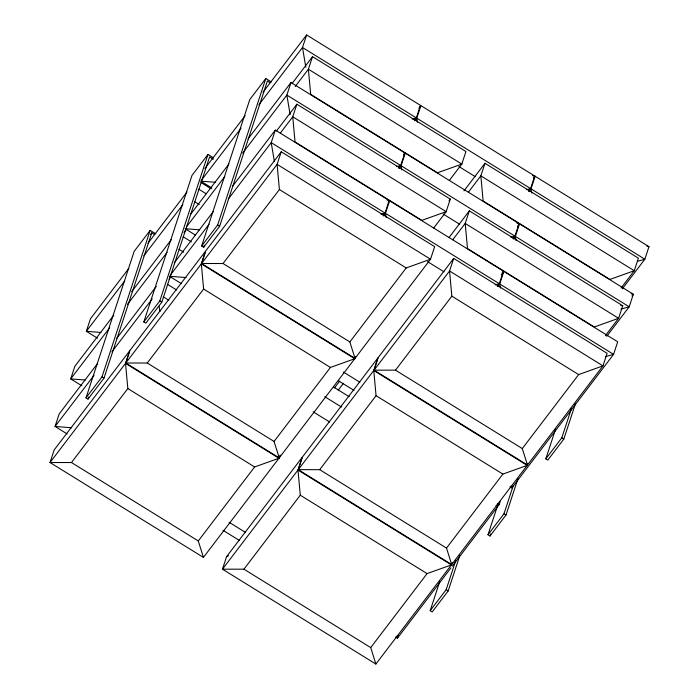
<?xml version="1.0" encoding="UTF-8"?>
<svg xmlns="http://www.w3.org/2000/svg" width="699" height="699" viewBox="0 0 699 699"><rect width="100%" height="100%" fill="white"/><g stroke="black" fill="none" stroke-linecap="round" stroke-linejoin="round"><path stroke-width="1.05" d="M154.549 234.576L151.762 232.863L104.011 378.089L88.022 399.085L86.012 397.836L134.173 251.36L150.163 230.355L155.728 233.807M88.022 399.085L88.703 397.006M86.012 397.836L102.002 376.84L150.163 230.355M213.291 159.241L209.578 156.943L161.827 302.169L145.838 323.174L143.828 321.924L191.989 175.44L207.979 154.444L213.544 157.887M143.828 321.924L159.818 300.928L207.979 154.444M270.172 82.753L267.394 81.032L219.643 226.258L203.654 247.254L201.644 246.013L249.805 99.529L265.795 78.533L271.361 81.975M203.654 247.254L204.335 245.183M201.644 246.013L217.634 225.017L265.795 78.533M383.078 215.659L385.062 213.055L389.186 200.499L275.336 130.093L271.212 142.648L228.258 199.049M398.718 168.083L400.702 165.48L404.826 152.924L290.976 82.526L286.852 95.081L242.579 153.212M414.358 120.516L416.342 117.913L420.466 105.357L306.616 34.95L302.492 47.506L258.883 104.771M281.234 151.797L277.11 164.352L201.592 263.506L355.013 358.386L430.523 259.224L434.656 246.668L281.234 151.797L205.724 250.95L201.592 263.506L223.051 263.514L349.849 341.933L355.013 358.386L355.642 356.455M433.686 228.04L446.163 211.657L450.296 199.101L296.874 104.221L292.75 116.777L280.273 133.16M449.326 180.464L461.803 164.082L465.936 151.526L312.514 56.654L308.39 69.21L295.258 86.458M226.598 556.622L222.465 569.178L375.887 664.05L451.397 564.897L297.984 470.016L302.108 457.461L226.598 556.622L228.529 555.757M279.591 456.316L278.953 458.247L203.435 557.409L50.022 462.528L54.146 449.973L129.665 350.819L125.532 363.375L50.022 462.528L71.473 462.537L198.271 540.956L203.435 557.409M280.177 454.997L279.224 457.897L125.803 363.017L129.935 350.461L205.454 251.308L201.321 263.864L125.803 363.017L147.262 363.026L274.06 441.445L279.224 457.897L354.743 358.736L201.321 263.864L203.619 289.037L147.262 363.026M497.33 286.31L499.313 283.715L503.446 271.16L389.596 200.753L385.464 213.309L383.48 215.912M512.97 238.743L514.953 236.14L519.086 223.584L405.237 153.177L401.104 165.733L399.12 168.337M528.61 191.168L530.593 188.573L534.726 176.008L420.877 105.61L416.744 118.166L414.769 120.77M453.686 258.438L449.553 270.994L374.044 370.155L527.457 465.027L602.975 365.874L607.099 353.318L453.686 258.438L378.168 357.6L374.044 370.155L395.494 370.164L522.293 448.575L527.457 465.027M605.483 335.546L618.615 318.298L622.739 305.743L469.326 210.871L465.202 223.427L452.725 239.809M621.123 287.971L634.255 270.731L638.388 258.176L484.966 163.295L480.842 175.851L468.365 192.234M512.472 487.116L613.573 354.367L617.698 341.811L503.848 271.404L499.724 283.96L497.74 286.564M606.749 336.298L629.214 306.8L633.338 294.244L519.488 223.837L515.364 236.393L513.381 238.997M622.39 288.722L644.854 259.224L648.978 246.668L535.128 176.262L531.004 188.817L529.021 191.421M398.378 635.286L397.425 638.178L395.573 637.034M459.785 555.653L448.19 590.926L432.2 611.922L430.182 610.681L439.732 581.629M452.305 562.608L451.668 564.539L298.255 469.667L302.379 457.111L377.897 357.949L373.773 370.505L298.255 469.667L319.714 469.676L446.512 548.086L451.668 564.539L527.186 465.385L527.824 463.454M430.182 610.681L446.172 589.685L455.722 560.633M517.942 478.701L506.006 515.014L490.008 536.011L487.998 534.761L497.889 504.678M500.135 501.664L499.182 504.564L452.27 566.164M490.008 536.011L490.698 533.931M487.998 534.761L503.988 513.765L513.197 485.761M575.417 403.83L563.822 439.094L547.824 460.099L545.814 458.85L555.705 428.767M545.814 458.85L561.804 437.854L571.354 408.81M150.486 234.541L151.762 232.863M128.799 268.442L90.468 318.761L86.344 331.317L97.449 338.185M147.961 243.278L186.948 192.085M204.859 168.573L245.166 115.641M263.007 92.216L306.616 34.95M124.667 280.998L86.344 331.317L100.901 332.453M143.837 255.834L182.823 204.641M201.391 180.255L241.041 128.197M113.815 315.144L74.828 366.337L70.704 378.893L81.809 385.761M131.657 291.719L171.307 239.661M190.539 214.401L228.861 164.082M248.031 138.918L290.976 82.526M292.165 83.382L312.514 56.654M109.691 327.7L70.704 378.893L85.261 380.02M127.533 304.275L167.175 252.217M186.415 226.957L224.737 176.637M184.012 232.522L186.633 229.08M97.519 363.585L59.188 413.904L55.064 426.46L67.095 433.904M116.681 338.421L156.323 286.363M174.234 262.841L213.221 211.648M232.383 186.493L275.336 130.093M276.524 130.958L296.874 104.221M94.05 375.267L55.064 426.46L71.7 427.753M111.892 351.842L152.199 298.919M170.11 275.397L209.097 224.204M169.027 279.233L170.993 276.647M71.473 462.537L127.83 388.548L125.532 363.375L278.953 458.247L254.628 466.958L198.271 540.956M223.051 263.514L279.399 189.525L277.11 164.352L430.523 259.224L406.206 267.935L349.849 341.933M418.893 108.214L420.877 105.61M403.506 154.662L404.826 152.924M403.917 154.916L405.237 153.177M388.277 202.483L389.596 200.753M448.985 200.823L450.296 199.101M463.953 190.888L484.966 163.295M274.06 441.445L330.417 367.447L354.743 358.736M334.437 387.98L339.697 381.086M448.968 237.599L469.326 210.871M338.194 390.191L343.445 383.288M533.407 177.747L534.726 176.008L532.621 175.589M533.809 178L535.128 176.262M243.925 569.187L300.282 495.189L297.984 470.016L222.465 569.178L243.925 569.187L370.723 647.597L375.887 664.05M319.714 469.676L376.062 395.678L373.773 370.505L527.186 465.385L502.869 474.088L446.512 548.086M395.494 370.164L451.851 296.166L449.553 270.994L602.975 365.874L578.65 374.577L522.293 448.575M517.513 226.441L519.488 223.837M502.118 272.89L503.446 271.16M501.209 274.882L503.848 271.404M632.018 295.974L633.338 294.244L631.241 293.816M370.723 647.597L427.08 573.599L451.397 564.897M450.951 567.903L397.425 638.178L396.595 636.282M412.227 119.083L416.342 117.913L302.492 47.506L305.804 67.2M396.586 166.65L400.702 165.48L286.852 95.081L290.164 114.776M380.938 214.226L385.062 213.055L271.212 142.648L274.349 161.312M526.478 189.735L530.593 188.573L416.744 118.166L417.443 122.308M510.838 237.311L514.953 236.14L401.104 165.733L401.803 169.883M495.198 284.877L499.313 283.715L385.464 213.309L386.163 217.45M637.645 261.269L644.854 259.224L531.004 188.817L531.703 192.968M620.974 309.133L629.214 306.8L515.364 236.393L516.063 240.543M605.334 356.708L613.573 354.367L499.724 283.96L500.423 288.11M496.098 505.438L499.182 504.564L497.339 503.42M215.292 182.256L200.727 181.128L211.841 187.996M185.086 228.695L199.643 229.831M170.486 276.35L186.083 277.564M620.677 305.489L622.739 305.743M646.881 246.249L648.978 246.668M516.98 223.164L519.086 223.584M387.089 200.08L389.186 200.499M458.85 166.493L475.276 176.655M443.21 214.069L459.636 224.23M427.561 261.636L443.996 271.797M279.399 189.525L406.206 267.935M451.851 296.166L578.65 374.577M201.006 182.535L211.203 188.835M198.717 189.149L206.118 193.728M194.584 201.705L199.215 204.571M217.634 225.017L219.643 226.258M561.804 437.854L563.822 439.094M186.013 229.272L195.274 234.995M183.068 236.725L191.404 241.871M178.944 249.281L183.575 252.138M343.454 372.069L359.889 382.239M203.619 289.037L330.417 367.447M376.062 395.678L502.869 474.088M169.446 276.271L181.478 283.707M338.316 380.693L354.052 390.426M509.955 486.845L511.808 487.989L510.978 486.085M167.428 284.292L176.69 290.015M333.519 387.01L349.255 396.735M163.304 296.848L168.861 300.282M324.764 396.7L341.427 407.001M159.818 300.928L161.827 302.169M503.988 513.765L506.006 515.014M313.178 411.833L329.613 421.995M127.83 388.548L254.628 466.958M300.282 495.189L427.08 573.599M102.002 376.84L104.011 378.089M446.172 589.685L448.19 590.926M229.071 522.267L245.506 532.428M223.007 530.314L239.661 540.624M159.092 306.319L159.957 311.501M461.803 164.082L437.487 172.793L310.688 94.374L308.39 69.21L461.803 164.082M446.163 211.657L421.847 220.368L295.039 141.949L292.75 116.777L446.163 211.657M634.255 270.731L609.93 279.434L483.131 201.024L480.842 175.851L634.255 270.731M618.615 318.298L594.29 327.01L467.491 248.591L465.202 223.427L618.615 318.298"/></g></svg>
